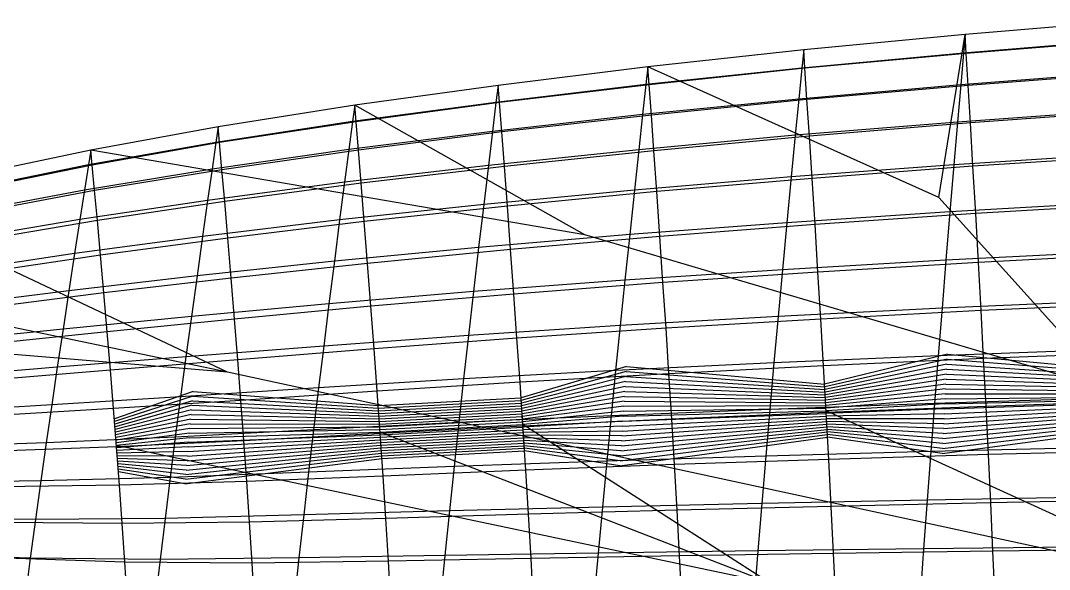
# Model space of a CAD drawing. Extents: x -483 to 483, y 0 to 271.
# Drawn here: x -400.6 to -245.2, y 179.5 to 262.5 of the extents above; entities that cross this region are included whole.
import ezdxf

# ---------------------------------------------------------------- set-up
doc = ezdxf.new("R2010")
doc.units = 0

msp = doc.modelspace()

# ---------------------------------------------------------------- linework, layer by layer
at = {"layer": 'default', "color": 5, "linetype": 'CONTINUOUS'}
for p, q in [((-232.703, 262.487, 38.565), (-257.892, 260.375, 48.367)), ((-232.703, 262.487, 38.565), (-257.892, 260.375, 48.367)), ((-257.892, 260.375, 48.367), (-282.295, 258.042, 59.338)), ((-257.892, 260.375, 48.367), (-282.295, 258.042, 59.338)), ((-257.892, 260.375, 48.367), (-258.139, 257.562, 47.764)), ((-232.923, 259.608, 37.94), (-258.139, 257.562, 47.764)), ((-282.295, 258.042, 59.338), (-305.842, 255.479, 71.402)), ((-282.295, 258.042, 59.338), (-305.842, 255.479, 71.402)), ((-282.295, 258.042, 59.338), (-282.566, 255.303, 58.759)), ((-258.139, 257.562, 47.764), (-282.566, 255.303, 58.759)), ((-258.139, 257.562, 47.764), (-258.555, 252.768, 46.746)), ((-305.842, 255.479, 71.402), (-328.477, 252.695, 84.462)), ((-305.842, 255.479, 71.402), (-328.477, 252.695, 84.462)), ((-305.842, 255.479, 71.402), (-306.136, 252.82, 70.849)), ((-282.566, 255.303, 58.759), (-306.136, 252.82, 70.849)), ((-282.566, 255.303, 58.759), (-283.025, 250.634, 57.781)), ((-233.293, 254.701, 36.886), (-258.555, 252.768, 46.746)), ((-328.477, 252.695, 84.462), (-350.14, 249.691, 98.437)), ((-328.477, 252.695, 84.462), (-350.14, 249.691, 98.437)), ((-306.136, 252.82, 70.849), (-328.791, 250.125, 83.937)), ((-328.477, 252.695, 84.462), (-328.791, 250.125, 83.937)), ((-306.136, 252.82, 70.849), (-306.634, 248.289, 69.915)), ((-258.555, 252.768, 46.746), (-283.025, 250.634, 57.781)), ((-258.555, 252.768, 46.746), (-259.041, 247.149, 45.56)), ((-283.025, 250.634, 57.781), (-306.634, 248.289, 69.915)), ((-283.025, 250.634, 57.781), (-283.56, 245.162, 56.641)), ((-350.14, 249.691, 98.437), (-370.76, 246.445, 113.209)), ((-350.14, 249.691, 98.437), (-370.76, 246.445, 113.209)), ((-328.791, 250.125, 83.937), (-350.469, 247.216, 97.941)), ((-350.14, 249.691, 98.437), (-350.469, 247.216, 97.941)), ((-328.791, 250.125, 83.937), (-329.322, 245.744, 83.051)), ((-233.725, 248.951, 35.658), (-259.041, 247.149, 45.56)), ((-350.469, 247.216, 97.941), (-371.103, 244.079, 112.747)), ((-350.469, 247.216, 97.941), (-351.025, 242.998, 97.104)), ((-306.634, 248.289, 69.915), (-329.322, 245.744, 83.051)), ((-306.634, 248.289, 69.915), (-307.213, 242.978, 68.827)), ((-370.76, 246.445, 113.209), (-390.002, 242.917, 128.908)), ((-370.76, 246.445, 113.209), (-390.002, 242.917, 128.908)), ((-370.76, 246.445, 113.209), (-371.103, 244.079, 112.747)), ((-329.322, 245.744, 83.051), (-351.025, 242.998, 97.104)), ((-329.322, 245.744, 83.051), (-329.94, 240.609, 82.019)), ((-259.041, 247.149, 45.56), (-283.56, 245.162, 56.641)), ((-259.041, 247.149, 45.56), (-259.593, 240.67, 44.209)), ((-371.103, 244.079, 112.747), (-390.359, 240.686, 128.489)), ((-371.103, 244.079, 112.747), (-371.683, 240.047, 111.967)), ((-283.56, 245.162, 56.641), (-307.213, 242.978, 68.827)), ((-283.56, 245.162, 56.641), (-284.169, 238.851, 55.344)), ((-390.002, 242.917, 128.908), (-407.755, 239.148, 145.442)), ((-390.002, 242.917, 128.908), (-407.755, 239.148, 145.442)), ((-390.002, 242.917, 128.908), (-390.359, 240.686, 128.489)), ((-351.025, 242.998, 97.104), (-371.683, 240.047, 111.967)), ((-351.025, 242.998, 97.104), (-351.673, 238.054, 96.129)), ((-307.213, 242.978, 68.827), (-329.94, 240.609, 82.019)), ((-307.213, 242.978, 68.827), (-307.872, 236.853, 67.588)), ((-234.216, 242.319, 34.26), (-259.593, 240.67, 44.209)), ((-390.359, 240.686, 128.489), (-408.117, 237.076, 145.069)), ((-390.359, 240.686, 128.489), (-390.961, 236.883, 127.78)), ((-371.683, 240.047, 111.967), (-390.961, 236.883, 127.78)), ((-371.683, 240.047, 111.967), (-372.359, 235.321, 111.058)), ((-329.94, 240.609, 82.019), (-351.673, 238.054, 96.129)), ((-329.94, 240.609, 82.019), (-330.644, 234.687, 80.843)), ((-259.593, 240.67, 44.209), (-284.169, 238.851, 55.344)), ((-259.593, 240.67, 44.209), (-260.191, 233.572, 42.747)), ((-351.673, 238.054, 96.129), (-372.359, 235.321, 111.058)), ((-351.673, 238.054, 96.129), (-352.411, 232.352, 95.018)), ((-284.169, 238.851, 55.344), (-307.872, 236.853, 67.588)), ((-284.169, 238.851, 55.344), (-284.828, 231.938, 53.939)), ((-390.961, 236.883, 127.78), (-408.729, 233.543, 144.438)), ((-390.961, 236.883, 127.78), (-391.664, 232.427, 126.954)), ((-307.872, 236.853, 67.588), (-330.644, 234.687, 80.843)), ((-307.872, 236.853, 67.588), (-308.587, 230.144, 66.246)), ((-372.359, 235.321, 111.058), (-391.664, 232.427, 126.954)), ((-372.359, 235.321, 111.058), (-373.129, 229.87, 110.022)), ((-234.748, 235.055, 32.746), (-260.191, 233.572, 42.747)), ((-330.644, 234.687, 80.843), (-352.411, 232.352, 95.018)), ((-330.644, 234.687, 80.843), (-331.407, 228.2, 79.569)), ((-260.191, 233.572, 42.747), (-284.828, 231.938, 53.939)), ((-260.191, 233.572, 42.747), (-260.799, 226.27, 41.263)), ((-391.664, 232.427, 126.954), (-409.443, 229.403, 143.703)), ((-391.664, 232.427, 126.954), (-392.464, 227.286, 126.013)), ((-352.411, 232.352, 95.018), (-373.129, 229.87, 110.022)), ((-352.411, 232.352, 95.018), (-353.211, 226.107, 93.814)), ((-284.828, 231.938, 53.939), (-308.587, 230.144, 66.246)), ((-284.828, 231.938, 53.939), (-285.497, 224.826, 52.513)), ((-308.587, 230.144, 66.246), (-331.407, 228.2, 79.569)), ((-308.587, 230.144, 66.246), (-309.312, 223.242, 64.884)), ((-373.129, 229.87, 110.022), (-392.464, 227.286, 126.013)), ((-373.129, 229.87, 110.022), (-373.963, 223.899, 108.899)), ((-392.464, 227.286, 126.013), (-410.256, 224.627, 142.865)), ((-392.464, 227.286, 126.013), (-393.332, 221.656, 124.993)), ((-331.407, 228.2, 79.569), (-353.211, 226.107, 93.814)), ((-331.407, 228.2, 79.569), (-332.182, 221.527, 78.276)), ((-235.288, 227.582, 31.21), (-260.799, 226.27, 41.263)), ((-353.211, 226.107, 93.814), (-373.963, 223.899, 108.899)), ((-353.211, 226.107, 93.814), (-354.023, 219.681, 92.592)), ((-260.799, 226.27, 41.263), (-285.497, 224.826, 52.513)), ((-260.799, 226.27, 41.263), (-261.391, 219.021, 39.814)), ((-373.963, 223.899, 108.899), (-393.332, 221.656, 124.993)), ((-373.963, 223.899, 108.899), (-374.81, 217.757, 107.76)), ((-285.497, 224.826, 52.513), (-309.312, 223.242, 64.884)), ((-285.497, 224.826, 52.513), (-286.151, 217.766, 51.121)), ((-309.312, 223.242, 64.884), (-332.182, 221.527, 78.276)), ((-309.312, 223.242, 64.884), (-310.02, 216.389, 63.554)), ((-393.332, 221.656, 124.993), (-411.137, 219.396, 141.957)), ((-393.332, 221.656, 124.993), (-394.212, 215.863, 123.958)), ((-332.182, 221.527, 78.276), (-354.023, 219.681, 92.592)), ((-332.182, 221.527, 78.276), (-332.938, 214.902, 77.013)), ((-354.023, 219.681, 92.592), (-374.81, 217.757, 107.76)), ((-354.023, 219.681, 92.592), (-354.816, 213.302, 91.398)), ((-235.815, 220.163, 29.71), (-261.391, 219.021, 39.814)), ((-374.81, 217.757, 107.76), (-394.212, 215.863, 123.958)), ((-374.81, 217.757, 107.76), (-375.638, 211.659, 106.646)), ((-286.151, 217.766, 51.121), (-310.02, 216.389, 63.554)), ((-286.151, 217.766, 51.121), (-286.788, 210.758, 49.763)), ((-261.391, 219.021, 39.814), (-286.151, 217.766, 51.121)), ((-261.391, 219.021, 39.814), (-261.969, 211.826, 38.401)), ((-310.02, 216.389, 63.554), (-332.938, 214.902, 77.013)), ((-310.02, 216.389, 63.554), (-310.711, 209.587, 62.256)), ((-394.212, 215.863, 123.958), (-412.032, 214.015, 141.035)), ((-394.212, 215.863, 123.958), (-395.073, 210.111, 122.946)), ((-332.938, 214.902, 77.013), (-354.816, 213.302, 91.398)), ((-332.938, 214.902, 77.013), (-333.676, 208.325, 75.781)), ((-354.816, 213.302, 91.398), (-375.638, 211.659, 106.646)), ((-354.816, 213.302, 91.398), (-355.59, 206.97, 90.233)), ((-375.638, 211.659, 106.646), (-395.073, 210.111, 122.946)), ((-375.638, 211.659, 106.646), (-376.445, 205.605, 105.559)), ((-261.969, 211.826, 38.401), (-286.788, 210.758, 49.763)), ((-260.586, 212.057, 41.782), (-279.128, 207.525, 66.087)), ((-261.969, 211.826, 38.401), (-262.538, 204.613, 37.011)), ((-236.328, 212.799, 28.248), (-261.969, 211.826, 38.401)), ((-395.073, 210.111, 122.946), (-412.907, 208.672, 140.133)), ((-395.073, 210.111, 122.946), (-395.914, 204.402, 121.957)), ((-309.059, 210.197, 65.359), (-324.997, 205.462, 90.272)), ((-286.788, 210.758, 49.763), (-310.711, 209.587, 62.256)), ((-286.788, 210.758, 49.763), (-287.415, 203.732, 48.426)), ((-260.625, 211.308, 41.687), (-279.105, 207.124, 66.136)), ((-260.664, 210.559, 41.591), (-279.082, 206.724, 66.185)), ((-333.676, 208.325, 75.781), (-355.59, 206.97, 90.233)), ((-333.676, 208.325, 75.781), (-334.403, 201.733, 74.567)), ((-310.711, 209.587, 62.256), (-333.676, 208.325, 75.781)), ((-309.109, 209.448, 65.265), (-324.97, 205.061, 90.317)), ((-309.159, 208.699, 65.172), (-324.943, 204.66, 90.362)), ((-310.711, 209.587, 62.256), (-311.391, 202.769, 60.978)), ((-260.703, 209.809, 41.496), (-279.059, 206.323, 66.234)), ((-260.742, 209.06, 41.4), (-279.036, 205.923, 66.283)), ((-355.59, 206.97, 90.233), (-376.445, 205.605, 105.559)), ((-355.59, 206.97, 90.233), (-356.353, 200.623, 89.086)), ((-309.208, 207.95, 65.078), (-324.916, 204.259, 90.407)), ((-309.258, 207.201, 64.985), (-324.889, 203.858, 90.452)), ((-260.781, 208.311, 41.305), (-279.013, 205.522, 66.331)), ((-260.82, 207.562, 41.21), (-278.99, 205.121, 66.38)), ((-260.859, 206.813, 41.114), (-278.967, 204.721, 66.429)), ((-376.445, 205.605, 105.559), (-395.914, 204.402, 121.957)), ((-374.545, 206.439, 108.116), (-386.451, 202.311, 133.084)), ((-374.607, 205.741, 108.032), (-386.419, 201.91, 133.121)), ((-376.445, 205.605, 105.559), (-377.241, 199.537, 104.488)), ((-309.308, 206.453, 64.891), (-324.862, 203.458, 90.497)), ((-309.358, 205.704, 64.798), (-324.835, 203.057, 90.542)), ((-260.898, 206.063, 41.019), (-278.944, 204.32, 66.478)), ((-260.937, 205.314, 40.923), (-278.921, 203.92, 66.527)), ((-236.834, 205.417, 26.809), (-262.538, 204.613, 37.011)), ((-395.914, 204.402, 121.957), (-413.762, 203.368, 139.252)), ((-395.914, 204.402, 121.957), (-396.742, 198.679, 120.983)), ((-374.669, 205.043, 107.949), (-386.387, 201.509, 133.158)), ((-374.731, 204.345, 107.866), (-386.356, 201.107, 133.196)), ((-309.408, 204.955, 64.704), (-324.808, 202.656, 90.587)), ((-309.457, 204.206, 64.611), (-324.781, 202.255, 90.632)), ((-287.415, 203.732, 48.426), (-311.391, 202.769, 60.978)), ((-287.415, 203.732, 48.426), (-288.033, 196.657, 47.11)), ((-262.538, 204.613, 37.011), (-287.415, 203.732, 48.426)), ((-260.977, 204.565, 40.828), (-278.898, 203.519, 66.576)), ((-261.016, 203.816, 40.732), (-278.875, 203.119, 66.625)), ((-262.538, 204.613, 37.011), (-263.098, 197.349, 35.642)), ((-374.793, 203.647, 107.782), (-386.324, 200.706, 133.233)), ((-374.855, 202.948, 107.699), (-386.292, 200.305, 133.27)), ((-374.917, 202.25, 107.615), (-386.26, 199.904, 133.308)), ((-311.391, 202.769, 60.978), (-334.403, 201.733, 74.567)), ((-309.507, 203.457, 64.517), (-324.754, 201.855, 90.677)), ((-309.557, 202.709, 64.424), (-324.727, 201.454, 90.722)), ((-311.391, 202.769, 60.978), (-312.061, 195.902, 59.72)), ((-261.055, 203.067, 40.637), (-278.853, 202.718, 66.672)), ((-261.094, 202.318, 40.541), (-278.831, 202.318, 66.719)), ((-374.979, 201.552, 107.532), (-386.228, 199.503, 133.345)), ((-375.041, 200.854, 107.448), (-386.197, 199.101, 133.383)), ((-356.353, 200.623, 89.086), (-377.241, 199.537, 104.488)), ((-356.353, 200.623, 89.086), (-357.104, 194.23, 87.955)), ((-334.403, 201.733, 74.567), (-356.353, 200.623, 89.086)), ((-334.403, 201.733, 74.567), (-335.119, 195.093, 73.372)), ((-309.607, 201.96, 64.33), (-324.701, 201.053, 90.766)), ((-309.657, 201.211, 64.236), (-324.675, 200.652, 90.809)), ((-261.133, 201.568, 40.446), (-278.809, 201.917, 66.766)), ((-261.172, 200.819, 40.35), (-278.787, 201.516, 66.813)), ((-261.211, 200.07, 40.255), (-278.764, 201.116, 66.86)), ((-261.25, 199.321, 40.159), (-278.742, 200.715, 66.907)), ((-377.241, 199.537, 104.488), (-396.742, 198.679, 120.983)), ((-375.103, 200.156, 107.365), (-386.165, 198.7, 133.42)), ((-375.165, 199.458, 107.281), (-386.133, 198.299, 133.457)), ((-377.241, 199.537, 104.488), (-378.026, 193.425, 103.433)), ((-309.706, 200.462, 64.143), (-324.649, 200.251, 90.852)), ((-309.756, 199.714, 64.049), (-324.623, 199.851, 90.896)), ((-309.806, 198.965, 63.956), (-324.597, 199.45, 90.939)), ((-309.856, 198.216, 63.862), (-324.571, 199.049, 90.982)), ((-261.289, 198.572, 40.064), (-278.72, 200.315, 66.955)), ((-261.328, 197.822, 39.968), (-278.698, 199.914, 67.002)), ((-261.367, 197.073, 39.873), (-278.676, 199.514, 67.049)), ((-396.742, 198.679, 120.983), (-414.604, 198.05, 138.384)), ((-396.742, 198.679, 120.983), (-397.558, 192.915, 120.024)), ((-375.227, 198.76, 107.198), (-386.102, 197.898, 133.494)), ((-375.289, 198.061, 107.115), (-386.072, 197.497, 133.53)), ((-309.906, 197.467, 63.769), (-324.545, 198.648, 91.025)), ((-309.955, 196.718, 63.675), (-324.52, 198.248, 91.069)), ((-310.005, 195.97, 63.582), (-324.494, 197.847, 91.112)), ((-310.055, 195.221, 63.488), (-324.468, 197.446, 91.155)), ((-237.332, 197.983, 25.393), (-263.098, 197.349, 35.642)), ((-375.351, 197.363, 107.031), (-386.041, 197.096, 133.566)), ((-375.413, 196.665, 106.948), (-386.011, 196.694, 133.601)), ((-375.475, 195.967, 106.864), (-385.98, 196.293, 133.637)), ((-375.537, 195.269, 106.781), (-385.95, 195.892, 133.673)), ((-312.061, 195.902, 59.72), (-335.119, 195.093, 73.372)), ((-312.061, 195.902, 59.72), (-312.719, 188.975, 58.484)), ((-288.033, 196.657, 47.11), (-312.061, 195.902, 59.72)), ((-288.033, 196.657, 47.11), (-288.64, 189.52, 45.817)), ((-263.098, 197.349, 35.642), (-288.033, 196.657, 47.11)), ((-263.098, 197.349, 35.642), (-263.648, 190.022, 34.298)), ((-375.599, 194.571, 106.697), (-385.919, 195.491, 133.709)), ((-375.661, 193.873, 106.614), (-385.889, 195.09, 133.745)), ((-375.723, 193.174, 106.531), (-385.858, 194.689, 133.781)), ((-335.119, 195.093, 73.372), (-357.104, 194.23, 87.955)), ((-335.119, 195.093, 73.372), (-335.823, 188.395, 72.198)), ((-397.558, 192.915, 120.024), (-415.435, 192.695, 137.528)), ((-397.558, 192.915, 120.024), (-398.361, 187.1, 119.079)), ((-378.026, 193.425, 103.433), (-397.558, 192.915, 120.024)), ((-375.786, 192.476, 106.447), (-385.828, 194.287, 133.816)), ((-378.026, 193.425, 103.433), (-378.797, 187.259, 102.395)), ((-357.104, 194.23, 87.955), (-378.026, 193.425, 103.433)), ((-357.104, 194.23, 87.955), (-357.842, 187.781, 86.844)), ((-263.648, 190.022, 34.298), (-288.64, 189.52, 45.817)), ((-263.648, 190.022, 34.298), (-264.188, 182.658, 32.978)), ((-237.82, 190.484, 24.002), (-263.648, 190.022, 34.298)), ((-335.823, 188.395, 72.198), (-357.842, 187.781, 86.844)), ((-335.823, 188.395, 72.198), (-336.514, 181.664, 71.044)), ((-312.719, 188.975, 58.484), (-335.823, 188.395, 72.198)), ((-312.719, 188.975, 58.484), (-313.365, 182.013, 57.27)), ((-288.64, 189.52, 45.817), (-312.719, 188.975, 58.484)), ((-288.64, 189.52, 45.817), (-289.235, 182.348, 44.548)), ((-398.361, 187.1, 119.079), (-416.252, 187.292, 136.686)), ((-398.361, 187.1, 119.079), (-399.151, 181.255, 118.151)), ((-378.797, 187.259, 102.395), (-398.361, 187.1, 119.079)), ((-378.797, 187.259, 102.395), (-379.555, 181.063, 101.376)), ((-357.842, 187.781, 86.844), (-378.797, 187.259, 102.395)), ((-357.842, 187.781, 86.844), (-358.567, 181.299, 85.752)), ((-313.365, 182.013, 57.27), (-336.514, 181.664, 71.044)), ((-313.365, 182.013, 57.27), (-313.995, 175.033, 56.088)), ((-289.235, 182.348, 44.548), (-313.365, 182.013, 57.27)), ((-289.235, 182.348, 44.548), (-289.815, 175.156, 43.312)), ((-264.188, 182.658, 32.978), (-289.235, 182.348, 44.548)), ((-264.188, 182.658, 32.978), (-264.713, 175.274, 31.693)), ((-238.3, 182.947, 22.638), (-264.188, 182.658, 32.978)), ((-399.151, 181.255, 118.151), (-417.057, 181.862, 135.857)), ((-399.151, 181.255, 118.151), (-399.921, 175.395, 117.245)), ((-379.555, 181.063, 101.376), (-399.151, 181.255, 118.151)), ((-379.555, 181.063, 101.376), (-380.294, 174.849, 100.381)), ((-358.567, 181.299, 85.752), (-379.555, 181.063, 101.376)), ((-358.567, 181.299, 85.752), (-359.275, 174.8, 84.688)), ((-336.514, 181.664, 71.044), (-358.567, 181.299, 85.752)), ((-336.514, 181.664, 71.044), (-337.187, 174.914, 69.919))]:
    msp.add_line(p, q, dxfattribs=at)
at = {"layer": 'default', "color": 30, "linetype": 'CONTINUOUS'}
for p, q in [((-261.877, 235.738, 146.136), (-257.892, 260.375, 48.367)), ((-261.877, 235.738, 146.136), (-305.842, 255.479, 71.402)), ((-315.352, 230.134, 173.023), (-350.14, 249.691, 98.437)), ((-315.352, 230.134, 173.023), (-390.002, 242.917, 128.908)), ((-369.351, 209.379, 259.193), (-423.968, 235.138, 162.57)), ((-235.596, 206.566, 259.531), (-261.877, 235.738, 146.136)), ((-235.596, 206.566, 259.531), (-315.352, 230.134, 173.023)), ((-369.351, 209.379, 259.193), (-451.891, 226.557, 197.715)), ((-369.351, 209.379, 259.193), (-467.928, 217.418, 234.815)), ((-144.868, 160.838, 432.962), (-369.351, 209.379, 259.193))]:
    msp.add_line(p, q, dxfattribs=at)
at = {"layer": 'default', "color": 3, "linetype": 'CONTINUOUS'}
for p, q in [((-257.721, 257.533, 48.786), (-257.892, 260.375, 48.367)), ((-232.548, 259.58, 39.006), (-257.721, 257.533, 48.786)), ((-282.11, 255.273, 59.732), (-282.295, 258.042, 59.338)), ((-257.721, 257.533, 48.786), (-282.11, 255.273, 59.732)), ((-257.432, 252.69, 49.491), (-257.721, 257.533, 48.786)), ((-305.646, 252.79, 71.77), (-305.842, 255.479, 71.402)), ((-282.11, 255.273, 59.732), (-305.646, 252.79, 71.77)), ((-281.798, 250.553, 60.397), (-282.11, 255.273, 59.732)), ((-232.287, 254.627, 39.749), (-257.432, 252.69, 49.491)), ((-328.272, 250.093, 84.804), (-328.477, 252.695, 84.462)), ((-305.646, 252.79, 71.77), (-328.272, 250.093, 84.804)), ((-305.315, 248.205, 72.392), (-305.646, 252.79, 71.77)), ((-257.432, 252.69, 49.491), (-281.798, 250.553, 60.397)), ((-257.097, 247.011, 50.31), (-257.432, 252.69, 49.491)), ((-281.798, 250.553, 60.397), (-305.315, 248.205, 72.392)), ((-281.436, 245.017, 61.169), (-281.798, 250.553, 60.397)), ((-349.931, 247.183, 98.752), (-350.14, 249.691, 98.437)), ((-328.272, 250.093, 84.804), (-349.931, 247.183, 98.752)), ((-327.927, 245.656, 85.38), (-328.272, 250.093, 84.804)), ((-231.984, 248.817, 40.613), (-257.097, 247.011, 50.31)), ((-349.931, 247.183, 98.752), (-370.548, 244.045, 113.494)), ((-349.578, 242.907, 99.282), (-349.931, 247.183, 98.752)), ((-305.315, 248.205, 72.392), (-327.927, 245.656, 85.38)), ((-304.931, 242.828, 73.113), (-305.315, 248.205, 72.392)), ((-370.548, 244.045, 113.494), (-370.76, 246.445, 113.209)), ((-327.927, 245.656, 85.38), (-349.578, 242.907, 99.282)), ((-327.527, 240.454, 86.048), (-327.927, 245.656, 85.38)), ((-257.097, 247.011, 50.31), (-281.436, 245.017, 61.169)), ((-256.718, 240.467, 51.238), (-257.097, 247.011, 50.31)), ((-281.436, 245.017, 61.169), (-304.931, 242.828, 73.113)), ((-281.026, 238.64, 62.042), (-281.436, 245.017, 61.169)), ((-389.79, 240.651, 129.158), (-390.002, 242.917, 128.908)), ((-370.548, 244.045, 113.494), (-389.79, 240.651, 129.158)), ((-370.191, 239.954, 113.974), (-370.548, 244.045, 113.494)), ((-349.578, 242.907, 99.282), (-370.191, 239.954, 113.974)), ((-349.17, 237.894, 99.897), (-349.578, 242.907, 99.282)), ((-304.931, 242.828, 73.113), (-327.527, 240.454, 86.048)), ((-304.497, 236.634, 73.929), (-304.931, 242.828, 73.113)), ((-231.64, 242.125, 41.59), (-256.718, 240.467, 51.238)), ((-389.79, 240.651, 129.158), (-407.549, 237.04, 145.655)), ((-389.433, 236.788, 129.578), (-389.79, 240.651, 129.158)), ((-370.191, 239.954, 113.974), (-389.433, 236.788, 129.578)), ((-369.778, 235.156, 114.531), (-370.191, 239.954, 113.974)), ((-327.527, 240.454, 86.048), (-349.17, 237.894, 99.897)), ((-327.074, 234.46, 86.804), (-327.527, 240.454, 86.048)), ((-256.718, 240.467, 51.238), (-281.026, 238.64, 62.042)), ((-256.308, 233.311, 52.238), (-256.718, 240.467, 51.238)), ((-349.17, 237.894, 99.897), (-369.778, 235.156, 114.531)), ((-348.707, 232.118, 100.593), (-349.17, 237.894, 99.897)), ((-281.026, 238.64, 62.042), (-304.497, 236.634, 73.929)), ((-280.583, 231.666, 62.984), (-281.026, 238.64, 62.042)), ((-389.433, 236.788, 129.578), (-407.201, 233.445, 146.013)), ((-389.018, 232.257, 130.065), (-389.433, 236.788, 129.578)), ((-304.497, 236.634, 73.929), (-327.074, 234.46, 86.804)), ((-304.028, 229.86, 74.809), (-304.497, 236.634, 73.929)), ((-369.778, 235.156, 114.531), (-389.018, 232.257, 130.065)), ((-369.31, 229.629, 115.16), (-369.778, 235.156, 114.531)), ((-231.27, 234.805, 42.645), (-256.308, 233.311, 52.238)), ((-327.074, 234.46, 86.804), (-348.707, 232.118, 100.593)), ((-326.586, 227.906, 87.619), (-327.074, 234.46, 86.804)), ((-256.308, 233.311, 52.238), (-280.583, 231.666, 62.984)), ((-255.895, 225.951, 53.248), (-256.308, 233.311, 52.238)), ((-389.018, 232.257, 130.065), (-406.799, 229.23, 146.428)), ((-388.55, 227.038, 130.615), (-389.018, 232.257, 130.065)), ((-348.707, 232.118, 100.593), (-369.31, 229.629, 115.16)), ((-348.209, 225.801, 101.343), (-348.707, 232.118, 100.593)), ((-280.583, 231.666, 62.984), (-304.028, 229.86, 74.809)), ((-280.138, 224.492, 63.934), (-280.583, 231.666, 62.984)), ((-369.31, 229.629, 115.16), (-388.55, 227.038, 130.615)), ((-368.806, 223.584, 115.838), (-369.31, 229.629, 115.16)), ((-304.028, 229.86, 74.809), (-326.586, 227.906, 87.619)), ((-303.556, 222.893, 75.696), (-304.028, 229.86, 74.809)), ((-388.55, 227.038, 130.615), (-406.344, 224.375, 146.896)), ((-388.046, 221.331, 131.208), (-388.55, 227.038, 130.615)), ((-326.586, 227.906, 87.619), (-348.209, 225.801, 101.343)), ((-326.094, 221.164, 88.44), (-326.586, 227.906, 87.619)), ((-230.896, 227.277, 43.709), (-255.895, 225.951, 53.248)), ((-348.209, 225.801, 101.343), (-368.806, 223.584, 115.838)), ((-347.707, 219.305, 102.098), (-348.209, 225.801, 101.343)), ((-255.895, 225.951, 53.248), (-280.138, 224.492, 63.934)), ((-255.496, 218.652, 54.224), (-255.895, 225.951, 53.248)), ((-280.138, 224.492, 63.934), (-303.556, 222.893, 75.696)), ((-279.706, 217.379, 64.853), (-280.138, 224.492, 63.934)), ((-368.806, 223.584, 115.838), (-388.046, 221.331, 131.208)), ((-368.298, 217.367, 116.521), (-368.806, 223.584, 115.838)), ((-303.556, 222.893, 75.696), (-326.094, 221.164, 88.44)), ((-303.099, 215.984, 76.554), (-303.556, 222.893, 75.696)), ((-388.046, 221.331, 131.208), (-405.854, 219.065, 147.401)), ((-387.538, 215.461, 131.805), (-388.046, 221.331, 131.208)), ((-326.094, 221.164, 88.44), (-347.707, 219.305, 102.098)), ((-325.618, 214.479, 89.235), (-326.094, 221.164, 88.44)), ((-347.707, 219.305, 102.098), (-368.298, 217.367, 116.521)), ((-347.222, 212.862, 102.829), (-347.707, 219.305, 102.098)), ((-230.534, 219.811, 44.739), (-255.496, 218.652, 54.224)), ((-255.496, 218.652, 54.224), (-279.706, 217.379, 64.853)), ((-255.108, 211.409, 55.172), (-255.496, 218.652, 54.224)), ((-368.298, 217.367, 116.521), (-387.538, 215.461, 131.805)), ((-367.808, 211.202, 117.181), (-368.298, 217.367, 116.521)), ((-279.706, 217.379, 64.853), (-303.099, 215.984, 76.554)), ((-279.288, 210.32, 65.745), (-279.706, 217.379, 64.853)), ((-387.538, 215.461, 131.805), (-405.362, 213.603, 147.908)), ((-387.048, 209.639, 132.381), (-387.538, 215.461, 131.805)), ((-303.099, 215.984, 76.554), (-325.618, 214.479, 89.235)), ((-302.656, 209.128, 77.386), (-303.099, 215.984, 76.554)), ((-325.618, 214.479, 89.235), (-347.222, 212.862, 102.829)), ((-325.157, 207.845, 90.004), (-325.618, 214.479, 89.235)), ((-347.222, 212.862, 102.829), (-367.808, 211.202, 117.181)), ((-346.752, 206.47, 103.536), (-347.222, 212.862, 102.829)), ((-230.183, 212.402, 45.739), (-255.108, 211.409, 55.172)), ((-367.808, 211.202, 117.181), (-387.048, 209.639, 132.381)), ((-367.333, 205.085, 117.82), (-367.808, 211.202, 117.181)), ((-279.288, 210.32, 65.745), (-302.656, 209.128, 77.386)), ((-255.108, 211.409, 55.172), (-279.288, 210.32, 65.745)), ((-278.883, 203.263, 66.608), (-279.288, 210.32, 65.745)), ((-254.733, 204.169, 56.089), (-255.108, 211.409, 55.172)), ((-387.048, 209.639, 132.381), (-404.887, 208.187, 148.398)), ((-386.574, 203.863, 132.939), (-387.048, 209.639, 132.381)), ((-302.656, 209.128, 77.386), (-325.157, 207.845, 90.004)), ((-302.227, 202.275, 78.191), (-302.656, 209.128, 77.386)), ((-325.157, 207.845, 90.004), (-346.752, 206.47, 103.536)), ((-324.711, 201.213, 90.749), (-325.157, 207.845, 90.004)), ((-346.752, 206.47, 103.536), (-367.333, 205.085, 117.82)), ((-346.298, 200.079, 104.219), (-346.752, 206.47, 103.536)), ((-386.574, 203.863, 132.939), (-404.428, 202.814, 148.871)), ((-367.333, 205.085, 117.82), (-386.574, 203.863, 132.939)), ((-386.117, 198.09, 133.477), (-386.574, 203.863, 132.939)), ((-366.875, 198.97, 118.437), (-367.333, 205.085, 117.82)), ((-254.733, 204.169, 56.089), (-278.883, 203.263, 66.608)), ((-229.843, 204.997, 46.707), (-254.733, 204.169, 56.089)), ((-254.37, 196.897, 56.976), (-254.733, 204.169, 56.089)), ((-302.227, 202.275, 78.191), (-324.711, 201.213, 90.749)), ((-278.883, 203.263, 66.608), (-302.227, 202.275, 78.191)), ((-301.814, 195.392, 78.968), (-302.227, 202.275, 78.191)), ((-278.492, 196.176, 67.442), (-278.883, 203.263, 66.608)), ((-324.711, 201.213, 90.749), (-346.298, 200.079, 104.219)), ((-324.281, 194.553, 91.467), (-324.711, 201.213, 90.749)), ((-346.298, 200.079, 104.219), (-366.875, 198.97, 118.437)), ((-345.86, 193.662, 104.879), (-346.298, 200.079, 104.219)), ((-386.117, 198.09, 133.477), (-403.985, 197.442, 149.327)), ((-366.875, 198.97, 118.437), (-386.117, 198.09, 133.477)), ((-385.676, 192.291, 133.995), (-386.117, 198.09, 133.477)), ((-366.433, 192.829, 119.031), (-366.875, 198.97, 118.437)), ((-229.513, 197.559, 47.643), (-254.37, 196.897, 56.976)), ((-278.492, 196.176, 67.442), (-301.814, 195.392, 78.968)), ((-254.37, 196.897, 56.976), (-278.492, 196.176, 67.442)), ((-278.119, 189.069, 68.235), (-278.492, 196.176, 67.442)), ((-254.024, 189.604, 57.821), (-254.37, 196.897, 56.976)), ((-324.281, 194.553, 91.467), (-345.86, 193.662, 104.879)), ((-301.814, 195.392, 78.968), (-324.281, 194.553, 91.467)), ((-323.872, 187.874, 92.149), (-324.281, 194.553, 91.467)), ((-301.42, 188.489, 79.707), (-301.814, 195.392, 78.968)), ((-366.433, 192.829, 119.031), (-385.676, 192.291, 133.995)), ((-345.86, 193.662, 104.879), (-366.433, 192.829, 119.031)), ((-366.014, 186.671, 119.594), (-366.433, 192.829, 119.031)), ((-345.444, 187.226, 105.504), (-345.86, 193.662, 104.879)), ((-385.676, 192.291, 133.995), (-403.56, 192.048, 149.765)), ((-385.26, 186.477, 134.484), (-385.676, 192.291, 133.995)), ((-229.2, 190.099, 48.536), (-254.024, 189.604, 57.821)), ((-301.42, 188.489, 79.707), (-323.872, 187.874, 92.149)), ((-278.119, 189.069, 68.235), (-301.42, 188.489, 79.707)), ((-301.048, 181.591, 80.406), (-301.42, 188.489, 79.707)), ((-254.024, 189.604, 57.821), (-278.119, 189.069, 68.235)), ((-277.767, 181.966, 68.985), (-278.119, 189.069, 68.235)), ((-253.697, 182.316, 58.621), (-254.024, 189.604, 57.821)), ((-385.26, 186.477, 134.484), (-403.158, 186.639, 150.179)), ((-366.014, 186.671, 119.594), (-385.26, 186.477, 134.484)), ((-345.444, 187.226, 105.504), (-366.014, 186.671, 119.594)), ((-365.62, 180.517, 120.125), (-366.014, 186.671, 119.594)), ((-323.872, 187.874, 92.149), (-345.444, 187.226, 105.504)), ((-345.052, 180.794, 106.094), (-345.444, 187.226, 105.504)), ((-323.486, 181.2, 92.794), (-323.872, 187.874, 92.149)), ((-384.868, 180.667, 134.945), (-385.26, 186.477, 134.484)), ((-277.767, 181.966, 68.985), (-301.048, 181.591, 80.406)), ((-253.697, 182.316, 58.621), (-277.767, 181.966, 68.985)), ((-277.439, 174.883, 69.684), (-277.767, 181.966, 68.985)), ((-228.903, 182.644, 49.381), (-253.697, 182.316, 58.621)), ((-253.392, 175.048, 59.366), (-253.697, 182.316, 58.621)), ((-384.868, 180.667, 134.945), (-402.782, 181.234, 150.567)), ((-384.507, 174.873, 135.369), (-384.868, 180.667, 134.945)), ((-365.62, 180.517, 120.125), (-384.868, 180.667, 134.945)), ((-345.052, 180.794, 106.094), (-365.62, 180.517, 120.125)), ((-365.256, 174.38, 120.615), (-365.62, 180.517, 120.125)), ((-323.486, 181.2, 92.794), (-345.052, 180.794, 106.094)), ((-344.689, 174.381, 106.641), (-345.052, 180.794, 106.094)), ((-301.048, 181.591, 80.406), (-323.486, 181.2, 92.794)), ((-323.128, 174.544, 93.391), (-323.486, 181.2, 92.794)), ((-300.703, 174.712, 81.055), (-301.048, 181.591, 80.406))]:
    msp.add_line(p, q, dxfattribs=at)
at = {"layer": 'default', "color": 1, "linetype": 'CONTINUOUS'}
for p, q in [((-260.586, 212.057, 41.782), (-230.039, 209.269, 46.148)), ((-309.059, 210.197, 65.359), (-279.128, 207.525, 66.087)), ((-260.664, 210.559, 41.591), (-230.002, 208.468, 46.253)), ((-260.625, 211.308, 41.687), (-230.02, 208.869, 46.2)), ((-309.159, 208.699, 65.172), (-279.082, 206.724, 66.185)), ((-309.109, 209.448, 65.265), (-279.105, 207.124, 66.136)), ((-260.742, 209.06, 41.4), (-229.965, 207.668, 46.358)), ((-260.703, 209.809, 41.496), (-229.984, 208.068, 46.305)), ((-309.258, 207.201, 64.985), (-279.036, 205.923, 66.283)), ((-309.208, 207.95, 65.078), (-279.059, 206.323, 66.234)), ((-260.859, 206.813, 41.114), (-229.91, 206.466, 46.515)), ((-260.82, 207.562, 41.21), (-229.929, 206.867, 46.462)), ((-260.781, 208.311, 41.305), (-229.947, 207.267, 46.41)), ((-374.607, 205.741, 108.032), (-346.571, 203.919, 103.809)), ((-374.545, 206.439, 108.116), (-346.599, 204.32, 103.766)), ((-309.358, 205.704, 64.798), (-278.99, 205.121, 66.38)), ((-309.308, 206.453, 64.891), (-279.013, 205.522, 66.331)), ((-260.977, 204.565, 40.828), (-229.855, 205.265, 46.672)), ((-260.937, 205.314, 40.923), (-229.873, 205.666, 46.619)), ((-260.898, 206.063, 41.019), (-229.892, 206.066, 46.567)), ((-374.731, 204.345, 107.866), (-346.514, 203.117, 103.894)), ((-374.669, 205.043, 107.949), (-346.542, 203.518, 103.852)), ((-309.507, 203.457, 64.517), (-278.921, 203.92, 66.527)), ((-309.457, 204.206, 64.611), (-278.944, 204.32, 66.478)), ((-309.408, 204.955, 64.704), (-278.967, 204.721, 66.429)), ((-261.133, 201.568, 40.446), (-229.784, 203.664, 46.874)), ((-261.094, 202.318, 40.541), (-229.801, 204.064, 46.824)), ((-261.055, 203.067, 40.637), (-229.819, 204.465, 46.774)), ((-261.016, 203.816, 40.732), (-229.837, 204.865, 46.723)), ((-374.917, 202.25, 107.615), (-346.428, 201.915, 104.023)), ((-374.855, 202.948, 107.699), (-346.457, 202.316, 103.98)), ((-374.793, 203.647, 107.782), (-346.485, 202.717, 103.937)), ((-309.706, 200.462, 64.143), (-278.831, 202.318, 66.719)), ((-309.657, 201.211, 64.236), (-278.853, 202.718, 66.672)), ((-309.607, 201.96, 64.33), (-278.875, 203.119, 66.625)), ((-309.557, 202.709, 64.424), (-278.898, 203.519, 66.576)), ((-261.25, 199.321, 40.159), (-229.73, 202.463, 47.026)), ((-261.211, 200.07, 40.255), (-229.748, 202.863, 46.975)), ((-261.172, 200.819, 40.35), (-229.766, 203.264, 46.925)), ((-375.103, 200.156, 107.365), (-346.343, 200.712, 104.152)), ((-375.041, 200.854, 107.448), (-346.371, 201.113, 104.109)), ((-374.979, 201.552, 107.532), (-346.4, 201.514, 104.066)), ((-309.906, 197.467, 63.769), (-278.742, 200.715, 66.907)), ((-309.856, 198.216, 63.862), (-278.764, 201.116, 66.86)), ((-309.806, 198.965, 63.956), (-278.787, 201.516, 66.813)), ((-309.756, 199.714, 64.049), (-278.809, 201.917, 66.766)), ((-261.367, 197.073, 39.873), (-229.677, 201.262, 47.177)), ((-261.328, 197.822, 39.968), (-229.695, 201.662, 47.127)), ((-261.289, 198.572, 40.064), (-229.713, 202.062, 47.076)), ((-375.351, 197.363, 107.031), (-346.232, 199.109, 104.319)), ((-375.289, 198.061, 107.115), (-346.259, 199.509, 104.278)), ((-375.227, 198.76, 107.198), (-346.286, 199.91, 104.237)), ((-375.165, 199.458, 107.281), (-346.314, 200.311, 104.195)), ((-310.055, 195.221, 63.488), (-278.676, 199.514, 67.049)), ((-310.005, 195.97, 63.582), (-278.698, 199.914, 67.002)), ((-309.955, 196.718, 63.675), (-278.72, 200.315, 66.955)), ((-375.599, 194.571, 106.697), (-346.122, 197.505, 104.484)), ((-375.537, 195.269, 106.781), (-346.15, 197.906, 104.443)), ((-375.475, 195.967, 106.864), (-346.177, 198.307, 104.402)), ((-375.413, 196.665, 106.948), (-346.204, 198.708, 104.36)), ((-375.786, 192.476, 106.447), (-346.04, 196.302, 104.607)), ((-375.723, 193.174, 106.531), (-346.067, 196.703, 104.566)), ((-375.661, 193.873, 106.614), (-346.095, 197.104, 104.525))]:
    msp.add_line(p, q, dxfattribs=at)
at = {"layer": 'default', "color": 2, "linetype": 'CONTINUOUS'}
for p, q in [((-346.599, 204.32, 103.766), (-324.997, 205.462, 90.272)), ((-324.97, 205.061, 90.317), (-324.997, 205.462, 90.272)), ((-346.571, 203.919, 103.809), (-346.599, 203.919, 103.766)), ((-346.571, 203.919, 103.809), (-324.97, 205.061, 90.317)), ((-346.542, 203.518, 103.852), (-324.943, 204.66, 90.362)), ((-346.514, 203.117, 103.894), (-324.916, 204.259, 90.407)), ((-346.485, 202.717, 103.937), (-324.889, 203.858, 90.452)), ((-324.943, 204.66, 90.362), (-324.97, 205.061, 90.317)), ((-324.916, 204.259, 90.407), (-324.943, 204.66, 90.362)), ((-324.889, 203.858, 90.452), (-324.916, 204.259, 90.407)), ((-324.862, 203.458, 90.497), (-324.889, 203.858, 90.452)), ((-346.542, 203.518, 103.852), (-346.571, 203.518, 103.809)), ((-346.514, 203.117, 103.894), (-346.542, 203.117, 103.852)), ((-346.485, 202.717, 103.937), (-346.514, 202.717, 103.894)), ((-346.457, 202.316, 103.98), (-346.485, 202.316, 103.937)), ((-346.457, 202.316, 103.98), (-324.862, 203.458, 90.497)), ((-346.428, 201.915, 104.023), (-324.835, 203.057, 90.542)), ((-346.4, 201.514, 104.066), (-324.808, 202.656, 90.587)), ((-346.371, 201.113, 104.109), (-324.781, 202.255, 90.632)), ((-324.835, 203.057, 90.542), (-324.862, 203.458, 90.497)), ((-324.808, 202.656, 90.587), (-324.835, 203.057, 90.542)), ((-324.781, 202.255, 90.632), (-324.808, 202.656, 90.587)), ((-324.754, 201.855, 90.677), (-324.781, 202.255, 90.632)), ((-346.428, 201.915, 104.023), (-346.457, 201.915, 103.98)), ((-346.4, 201.514, 104.066), (-346.428, 201.514, 104.023)), ((-346.371, 201.113, 104.109), (-346.4, 201.113, 104.066)), ((-346.343, 200.712, 104.152), (-346.371, 200.712, 104.109)), ((-346.343, 200.712, 104.152), (-324.754, 201.855, 90.677)), ((-346.314, 200.311, 104.195), (-324.727, 201.454, 90.722)), ((-346.286, 199.91, 104.237), (-324.701, 201.053, 90.766)), ((-346.259, 199.509, 104.278), (-324.675, 200.652, 90.809)), ((-324.727, 201.454, 90.722), (-324.754, 201.855, 90.677)), ((-324.701, 201.053, 90.766), (-324.727, 201.454, 90.722)), ((-324.675, 200.652, 90.809), (-324.701, 201.053, 90.766)), ((-324.649, 200.251, 90.852), (-324.675, 200.652, 90.809)), ((-346.314, 200.311, 104.195), (-346.343, 200.311, 104.152)), ((-346.286, 199.91, 104.237), (-346.314, 199.91, 104.195)), ((-346.259, 199.509, 104.278), (-346.286, 199.509, 104.237)), ((-346.232, 199.109, 104.319), (-346.259, 199.109, 104.278)), ((-346.232, 199.109, 104.319), (-324.649, 200.251, 90.852)), ((-346.204, 198.708, 104.36), (-324.623, 199.851, 90.896)), ((-346.177, 198.307, 104.402), (-324.597, 199.45, 90.939)), ((-346.15, 197.906, 104.443), (-324.571, 199.049, 90.982)), ((-324.623, 199.851, 90.896), (-324.649, 200.251, 90.852)), ((-324.597, 199.45, 90.939), (-324.623, 199.851, 90.896)), ((-324.571, 199.049, 90.982), (-324.597, 199.45, 90.939)), ((-324.545, 198.648, 91.025), (-324.571, 199.049, 90.982)), ((-346.204, 198.708, 104.36), (-346.232, 198.708, 104.319)), ((-346.177, 198.307, 104.402), (-346.204, 198.307, 104.36)), ((-346.15, 197.906, 104.443), (-346.177, 197.906, 104.402)), ((-346.122, 197.505, 104.484), (-346.15, 197.505, 104.443)), ((-346.122, 197.505, 104.484), (-324.545, 198.648, 91.025)), ((-346.095, 197.104, 104.525), (-324.52, 198.248, 91.069)), ((-346.067, 196.703, 104.566), (-324.494, 197.847, 91.112)), ((-346.04, 196.302, 104.607), (-324.468, 197.446, 91.155)), ((-324.52, 198.248, 91.069), (-324.545, 198.648, 91.025)), ((-324.494, 197.847, 91.112), (-324.52, 198.248, 91.069)), ((-324.468, 197.446, 91.155), (-324.494, 197.847, 91.112)), ((-346.095, 197.104, 104.525), (-346.122, 197.104, 104.484)), ((-346.067, 196.703, 104.566), (-346.095, 196.703, 104.525)), ((-346.04, 196.302, 104.607), (-346.067, 196.302, 104.566))]:
    msp.add_line(p, q, dxfattribs=at)
at = {"layer": 'default', "color": 8, "linetype": 'CONTINUOUS'}
for p, q in [((-226.225, 179.439, 165.375), (-278.898, 203.519, 66.576)), ((-287.345, 177.49, 194.645), (-324.727, 201.454, 90.722)), ((-287.345, 177.49, 194.645), (-346.314, 200.311, 104.195)), ((-287.345, 177.49, 194.645), (-386.133, 198.299, 133.457))]:
    msp.add_line(p, q, dxfattribs=at)

doc.saveas('drawing.dxf')
